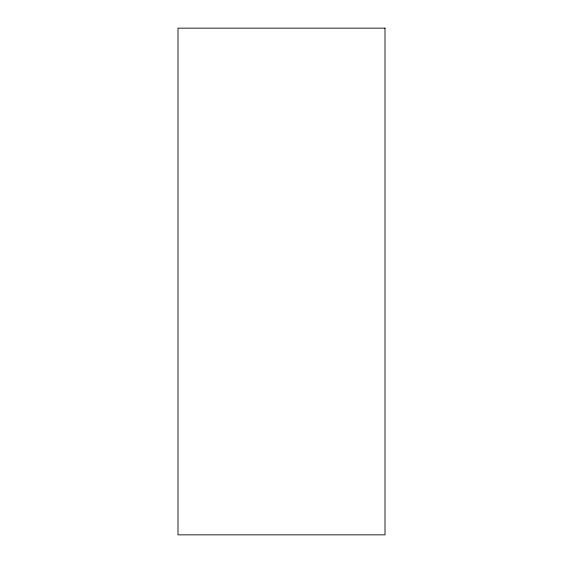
<?xml version="1.0" encoding="UTF-8"?>
<svg xmlns="http://www.w3.org/2000/svg" width="563" height="563" viewBox="0 0 563 563"><rect width="100%" height="100%" fill="white"/><g stroke="black" fill="none" stroke-linecap="round" stroke-linejoin="round"><path stroke-width="0.84" d="M385.001 28.15L177.999 28.15L177.999 534.85L385.001 534.85L385.001 28.15"/></g></svg>
